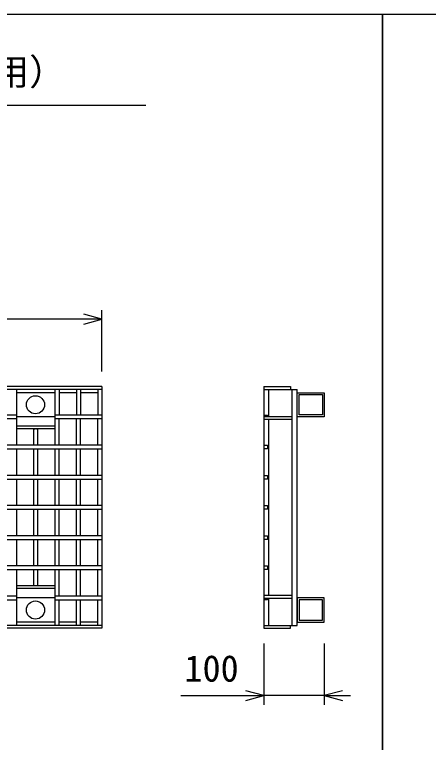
# Model space of a CAD drawing. Units: millimetres, scale not verified. Extents: x -25200 to 25200, y -8910 to 8910.
# Drawn here: x -15572 to -14886, y -3783 to -2577 of the extents above; entities that cross this region are included whole.
import ezdxf
from ezdxf.enums import TextEntityAlignment as Align

# ---------------------------------------------------------------- set-up
doc = ezdxf.new("R2010")
doc.units = ezdxf.units.MM
doc.header["$LTSCALE"] = 30
for name, color, linetype, lineweight in [('0-0_DIM', 7, 'Continuous', 25), ('0-2_HATCH', 6, 'Continuous', 25), ('0-7_TXT', 7, 'Continuous', 25)]:
    doc.layers.add(name, color=color, linetype=linetype, lineweight=lineweight)
doc.styles.add('ＭＳ ゴシック', font='')
doc.styles.get('ＭＳ ゴシック').set_extended_font_data('MS Gothic')

msp = doc.modelspace()

# ---------------------------------------------------------------- linework, layer by layer
at = {"layer": '0-0_DIM'}
for p, q in [((-15427.21, -3168.32), (-15427.21, -3066.73)), ((-15427.21, -3081.73), (-16422.21, -3081.73)), ((-15158.87, -3618.76), (-15158.87, -3720.35)), ((-15058.87, -3618.76), (-15058.87, -3720.35)), ((-15296.48, -3705.35), (-15158.87, -3705.35)), ((-15058.87, -3705.35), (-15158.87, -3705.35)), ((-15058.87, -3705.35), (-15015.4, -3705.35))]:
    msp.add_line(p, q, dxfattribs=at)
for points in [[(-15457.21, -3089.77), (-15427.21, -3081.73), (-15457.21, -3073.69)], [(-15188.87, -3713.39), (-15158.87, -3705.35), (-15188.87, -3697.31)], [(-15028.87, -3697.31), (-15058.87, -3705.35), (-15028.87, -3713.39)]]:
    msp.add_lwpolyline(points, dxfattribs=at)
at = {"layer": '0-2_HATCH'}
for p, q in [((-15427.21, -3193.54), (-16422.21, -3193.54)), ((-15427.21, -3193.54), (-15427.21, -3593.54)), ((-15158.87, -3193.54), (-15158.87, -3593.54)), ((-15427.21, -3198.04), (-16422.21, -3198.04)), ((-15568.36, -3290.54), (-15568.36, -3198.04)), ((-15504.78, -3203.54), (-15568.36, -3203.54)), ((-15504.78, -3290.54), (-15504.78, -3198.04)), ((-15497.78, -3198.04), (-15497.78, -3240.54)), ((-15469.5, -3203.54), (-15497.78, -3203.54)), ((-15469.5, -3198.04), (-15469.5, -3240.54)), ((-15462.5, -3198.04), (-15462.5, -3240.54)), ((-15434.21, -3203.54), (-15462.5, -3203.54)), ((-15434.21, -3198.04), (-15434.21, -3240.54)), ((-15158.87, -3198.04), (-15103.87, -3198.04)), ((-15150.87, -3243.04), (-15150.87, -3198.04)), ((-15111.87, -3589.04), (-15111.87, -3198.04)), ((-15103.87, -3589.04), (-15103.87, -3198.04)), ((-15568.36, -3240.54), (-16281.07, -3240.54)), ((-15427.21, -3240.54), (-15504.78, -3240.54)), ((-15158.87, -3243.04), (-15111.87, -3243.04)), ((-16281.07, -3246.54), (-15568.36, -3246.54)), ((-15504.78, -3243.54), (-15568.36, -3243.54)), ((-15504.78, -3246.54), (-15427.21, -3246.54)), ((-15497.78, -3290.54), (-15497.78, -3246.54)), ((-15469.5, -3290.54), (-15469.5, -3246.54)), ((-15462.5, -3290.54), (-15462.5, -3246.54)), ((-15434.21, -3290.54), (-15434.21, -3246.54)), ((-15158.87, -3247.54), (-15111.87, -3247.54)), ((-15150.87, -3539.54), (-15150.87, -3247.54)), ((-15504.78, -3259.04), (-15568.36, -3259.04)), ((-15504.78, -3263.54), (-15568.36, -3263.54)), ((-15540.07, -3290.54), (-15540.07, -3263.54)), ((-15538.07, -3264.54), (-15538.07, -3263.54)), ((-15535.07, -3263.54), (-15535.07, -3264.54)), ((-15533.07, -3290.54), (-15533.07, -3263.54)), ((-15427.21, -3290.54), (-16422.21, -3290.54)), ((-16422.21, -3296.54), (-15427.21, -3296.54)), ((-15568.36, -3340.54), (-15568.36, -3296.54)), ((-15540.07, -3340.54), (-15540.07, -3296.54)), ((-15533.07, -3340.54), (-15533.07, -3296.54)), ((-15504.78, -3340.54), (-15504.78, -3296.54)), ((-15497.78, -3340.54), (-15497.78, -3296.54)), ((-15469.5, -3340.54), (-15469.5, -3296.54)), ((-15462.5, -3340.54), (-15462.5, -3296.54)), ((-15434.21, -3340.54), (-15434.21, -3296.54)), ((-15427.21, -3340.54), (-16422.21, -3340.54)), ((-16422.21, -3346.54), (-15427.21, -3346.54)), ((-15568.36, -3390.54), (-15568.36, -3346.54)), ((-15540.07, -3390.54), (-15540.07, -3346.54)), ((-15533.07, -3390.54), (-15533.07, -3346.54)), ((-15504.78, -3390.54), (-15504.78, -3346.54)), ((-15497.78, -3390.54), (-15497.78, -3346.54)), ((-15469.5, -3390.54), (-15469.5, -3346.54)), ((-15462.5, -3390.54), (-15462.5, -3346.54)), ((-15434.21, -3390.54), (-15434.21, -3346.54)), ((-15427.21, -3390.54), (-16422.21, -3390.54)), ((-16422.21, -3396.54), (-15427.21, -3396.54)), ((-15568.36, -3440.54), (-15568.36, -3396.54)), ((-15540.07, -3440.54), (-15540.07, -3396.54)), ((-15533.07, -3440.54), (-15533.07, -3396.54)), ((-15504.78, -3440.54), (-15504.78, -3396.54)), ((-15497.78, -3440.54), (-15497.78, -3396.54)), ((-15469.5, -3440.54), (-15469.5, -3396.54)), ((-15462.5, -3440.54), (-15462.5, -3396.54)), ((-15434.21, -3440.54), (-15434.21, -3396.54)), ((-15427.21, -3440.54), (-16422.21, -3440.54)), ((-16422.21, -3446.54), (-15427.21, -3446.54)), ((-15568.36, -3490.54), (-15568.36, -3446.54)), ((-15540.07, -3490.54), (-15540.07, -3446.54)), ((-15533.07, -3490.54), (-15533.07, -3446.54)), ((-15504.78, -3490.54), (-15504.78, -3446.54)), ((-15497.78, -3490.54), (-15497.78, -3446.54)), ((-15469.5, -3490.54), (-15469.5, -3446.54)), ((-15462.5, -3490.54), (-15462.5, -3446.54)), ((-15434.21, -3490.54), (-15434.21, -3446.54)), ((-15427.21, -3490.54), (-16422.21, -3490.54)), ((-16422.21, -3496.54), (-15427.21, -3496.54)), ((-15568.36, -3589.04), (-15568.36, -3496.54)), ((-15540.07, -3523.54), (-15540.07, -3496.54)), ((-15533.07, -3523.54), (-15533.07, -3496.54)), ((-15504.78, -3589.04), (-15504.78, -3496.54)), ((-15497.78, -3540.54), (-15497.78, -3496.54)), ((-15469.5, -3540.54), (-15469.5, -3496.54)), ((-15462.5, -3540.54), (-15462.5, -3496.54)), ((-15434.21, -3540.54), (-15434.21, -3496.54)), ((-15504.78, -3523.54), (-15568.36, -3523.54)), ((-15504.78, -3528.04), (-15568.36, -3528.04)), ((-15568.36, -3540.54), (-16281.07, -3540.54)), ((-15504.78, -3543.54), (-15568.36, -3543.54)), ((-15427.21, -3540.54), (-15504.78, -3540.54)), ((-15111.87, -3539.54), (-15158.87, -3539.54)), ((-15158.87, -3544.04), (-15111.87, -3544.04)), ((-15150.87, -3589.04), (-15150.87, -3544.04)), ((-16281.07, -3546.54), (-15568.36, -3546.54)), ((-15504.78, -3546.54), (-15427.21, -3546.54)), ((-15497.78, -3589.04), (-15497.78, -3546.54)), ((-15469.5, -3589.04), (-15469.5, -3546.54)), ((-15462.5, -3589.04), (-15462.5, -3546.54)), ((-15434.21, -3589.04), (-15434.21, -3546.54)), ((-15427.21, -3589.04), (-16422.21, -3589.04)), ((-15504.78, -3583.54), (-15568.36, -3583.54)), ((-15469.5, -3583.54), (-15497.78, -3583.54)), ((-15434.21, -3583.54), (-15462.5, -3583.54)), ((-15158.87, -3589.04), (-15103.87, -3589.04)), ((-15427.21, -3593.54), (-16422.21, -3593.54))]:
    msp.add_line(p, q, dxfattribs=at)
for points in [[(-15158.87, -3193.54), (-15114.87, -3193.54), (-15114.87, -3198.04)], [(-15158.87, -3240.54), (-15152.87, -3240.54), (-15152.87, -3243.04)], [(-15158.87, -3290.54), (-15152.87, -3290.54), (-15152.87, -3296.54), (-15158.87, -3296.54)], [(-15158.87, -3340.54), (-15152.87, -3340.54), (-15152.87, -3346.54), (-15158.87, -3346.54)], [(-15158.87, -3390.54), (-15152.87, -3390.54), (-15152.87, -3396.54), (-15158.87, -3396.54)], [(-15158.87, -3440.54), (-15152.87, -3440.54), (-15152.87, -3446.54), (-15158.87, -3446.54)], [(-15158.87, -3490.54), (-15152.87, -3490.54), (-15152.87, -3496.54), (-15158.87, -3496.54)], [(-15152.87, -3544.04), (-15152.87, -3546.54), (-15158.87, -3546.54)], [(-15158.87, -3593.54), (-15114.87, -3593.54), (-15114.87, -3589.04)]]:
    msp.add_lwpolyline(points, dxfattribs=at)
for points in [[(-15103.87, -3203.54), (-15058.87, -3203.54), (-15058.87, -3243.54), (-15103.87, -3243.54)], [(-15100.67, -3206.74), (-15062.07, -3206.74), (-15062.07, -3240.34), (-15100.67, -3240.34)], [(-15103.87, -3583.54), (-15058.87, -3583.54), (-15058.87, -3543.54), (-15103.87, -3543.54)], [(-15100.67, -3580.34), (-15062.07, -3580.34), (-15062.07, -3546.74), (-15100.67, -3546.74)]]:
    msp.add_lwpolyline(points, close=True, dxfattribs=at)
for centre in [(-15537.21, -3223.54), (-15537.21, -3563.54)]:
    msp.add_circle(centre, 15, dxfattribs=at)
at = {"layer": '0-7_TXT'}
msp.add_line((-16370.17, -2727.21), (-15354.58, -2727.21), dxfattribs=at)
for points in [[(-16762.38, -5027.21), (-14962.38, -5027.21), (-14962.38, -2577.21), (-16762.38, -2577.21)], [(-14962.38, -5027.21), (-13162.38, -5027.21), (-13162.38, -2577.21), (-14962.38, -2577.21)]]:
    msp.add_lwpolyline(points, close=True, dxfattribs=at)

# ---------------------------------------------------------------- texts
at = {"layer": '0-0_DIM', "style": 'ＭＳ ゴシック'}
msp.add_text('100', height=43.99, dxfattribs=at).set_placement((-15290.51, -3695.35), align=Align.BOTTOM_LEFT)
at = {"layer": '0-7_TXT', "style": 'ＭＳ ゴシック'}
msp.add_text('グレーチング蓋版（300用）', height=43.99, dxfattribs=at).set_placement((-16237.38, -2707.21), align=Align.BOTTOM_LEFT)

doc.saveas('drawing.dxf')
